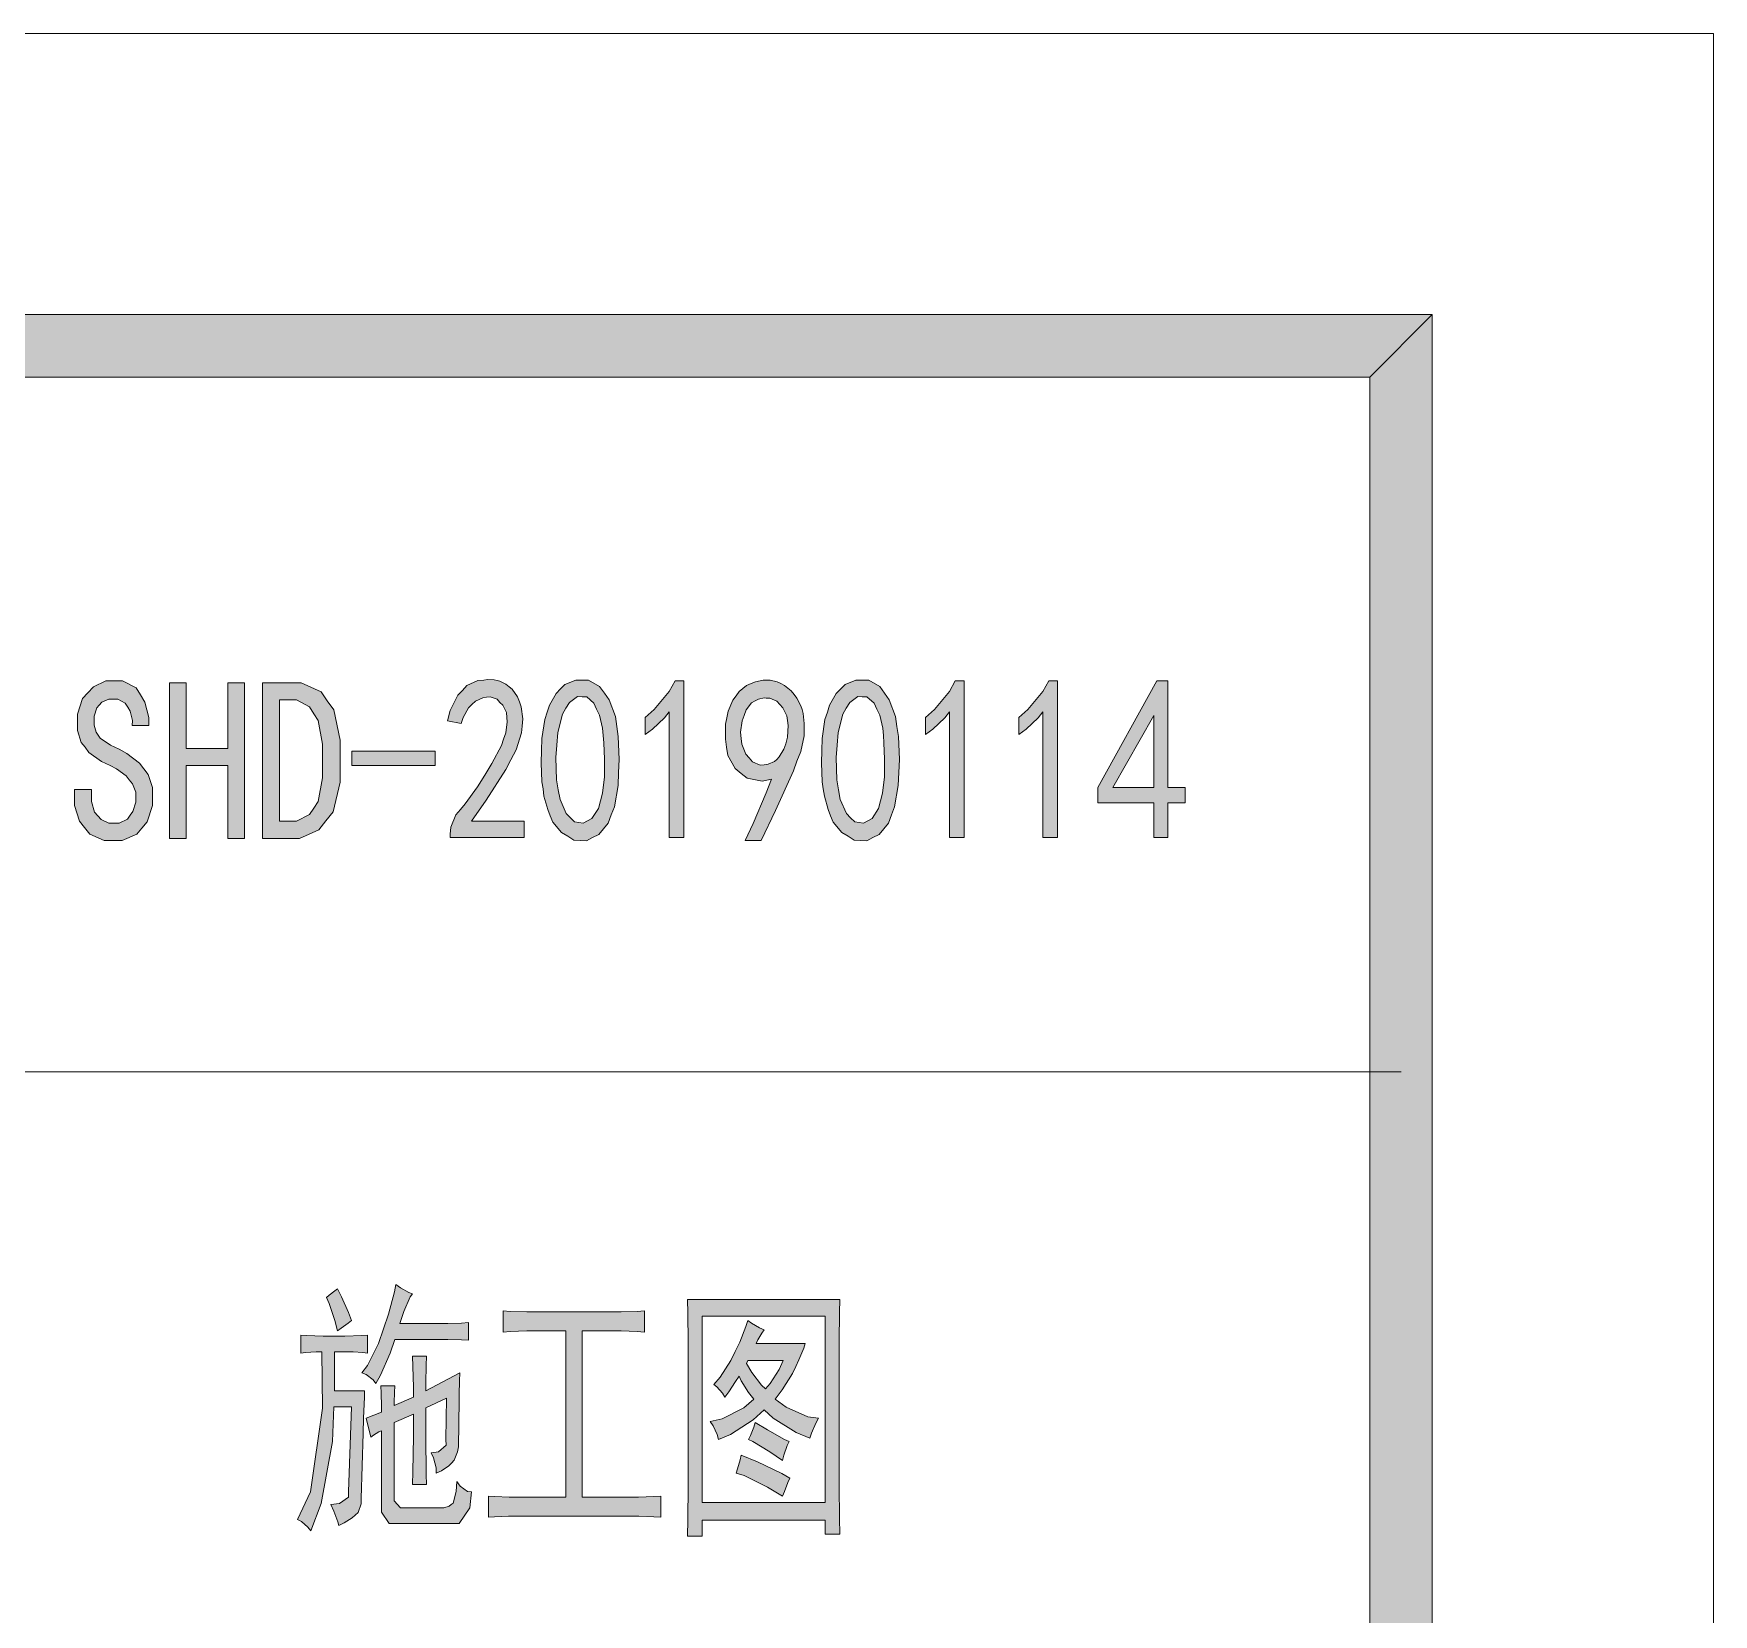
# Model space of a CAD drawing. Header units: millimetres. Extents: x 0 to 207, y 0 to 293.
# Drawn here: x 180.42 to 206.92, y 267.7 to 292.64 of the extents above; entities that cross this region are included whole.
import ezdxf

# ---------------------------------------------------------------- set-up
doc = ezdxf.new("R2010")
doc.units = ezdxf.units.MM

msp = doc.modelspace()

# ---------------------------------------------------------------- hatches: boundary and pattern name
h = msp.add_hatch(color=0)
h.dxf.hatch_style = 2
h.paths.add_polyline_path([(202.483861, 288.208861), (201.499611, 287.224611), (25.124833, 287.224611), (24.140583, 288.208861)])
h = msp.add_hatch(color=0)
h.dxf.hatch_style = 2
h.paths.add_polyline_path([(202.483861, 4.434417), (201.499611, 5.418667), (201.499611, 287.224611), (202.483861, 288.208861)])
h = msp.add_hatch(color=0)
h.dxf.hatch_style = 2
h.paths.add_polyline_path([(182.297917, 280.631194), (182.297917, 280.465389), (182.21325, 280.204333), (182.128583, 280.105556), (182.047444, 280.010306), (181.818139, 279.911528), (181.6735, 279.911528), (181.532389, 279.911528), (181.306611, 280.013833), (181.225472, 280.116139), (181.144333, 280.214917), (181.066722, 280.465389), (181.066722, 280.617083), (181.066722, 280.719389), (181.331306, 280.719389), (181.331306, 280.631194), (181.331306, 280.525361), (181.380694, 280.359556), (181.433611, 280.303111), (181.486528, 280.243139), (181.606472, 280.186694), (181.6735, 280.186694), (181.76875, 280.186694), (181.902806, 280.246667), (181.945139, 280.310167), (181.987472, 280.370139), (182.033333, 280.518306), (182.033333, 280.602972), (182.033333, 280.677056), (181.980417, 280.807583), (181.9275, 280.871083), (181.878111, 280.931056), (181.726417, 281.043944), (181.627639, 281.093333), (181.490056, 281.156833), (181.2925, 281.301472), (181.232528, 281.382611), (181.172556, 281.460222), (181.112583, 281.647194), (181.112583, 281.756556), (181.112583, 281.904722), (181.193722, 282.151667), (181.278389, 282.243389), (181.363056, 282.338639), (181.560611, 282.430361), (181.6735, 282.430361), (181.825194, 282.430361), (182.040389, 282.321), (182.107417, 282.208111), (182.174444, 282.095222), (182.237944, 281.855333), (182.237944, 281.724806), (181.973361, 281.724806), (181.980417, 281.805944), (181.945139, 281.950583), (181.906333, 282.014083), (181.864, 282.077583), (181.751111, 282.144611), (181.6735, 282.144611), (181.606472, 282.144611), (181.497111, 282.095222), (181.454778, 282.049361), (181.415972, 282.0035), (181.377167, 281.8765), (181.377167, 281.798889), (181.377167, 281.731861), (181.408917, 281.6225), (181.440667, 281.576639), (181.472417, 281.52725), (181.634694, 281.417889), (181.76875, 281.350861), (181.892222, 281.287361), (182.089778, 281.132139), (182.160333, 281.043944), (182.227361, 280.952222), (182.297917, 280.747611)])
h = msp.add_hatch(color=0)
h.dxf.hatch_style = 2
h.paths.add_polyline_path([(183.747833, 279.943278), (183.48325, 279.943278), (183.48325, 281.093333), (182.827083, 281.093333), (182.827083, 279.943278), (182.5625, 279.943278), (182.5625, 282.402139), (182.827083, 282.402139), (182.827083, 281.364972), (183.48325, 281.364972), (183.48325, 282.402139), (183.747833, 282.402139)])
h = msp.add_hatch(color=0)
h.paths.add_polyline_path([(185.254194, 281.163889), (185.254194, 280.832278), (185.144833, 280.363083), (185.031944, 280.221972), (184.919056, 280.080861), (184.615667, 279.943278), (184.425167, 279.943278), (184.033583, 279.943278), (184.033583, 282.402139), (184.425167, 282.402139), (184.640361, 282.402139), (184.954333, 282.2575), (185.053111, 282.116389), (185.155417, 281.97175), (185.254194, 281.4955)])
h.paths.add_polyline_path([(184.979028, 281.163889), (184.979028, 281.432), (184.908472, 281.805944), (184.841444, 281.911778), (184.770889, 282.021139), (184.566278, 282.1305), (184.425167, 282.1305), (184.301694, 282.1305), (184.301694, 280.214917), (184.425167, 280.214917), (184.566278, 280.214917), (184.770889, 280.32075), (184.841444, 280.423056), (184.908472, 280.528889), (184.979028, 280.899306)])
h = msp.add_hatch(color=0)
h.dxf.hatch_style = 2
h.paths.add_polyline_path([(186.993389, 280.013833), (187.000444, 280.123194), (187.081583, 280.317222), (187.155667, 280.401889), (187.22975, 280.490083), (187.42025, 280.758194), (187.536667, 280.941639), (187.649556, 281.125083), (187.80125, 281.410833), (187.833, 281.509611), (187.868278, 281.611917), (187.892972, 281.784778), (187.885917, 281.855333), (187.878861, 281.929417), (187.822417, 282.045833), (187.776556, 282.091694), (187.730694, 282.141083), (187.624861, 282.179889), (187.564889, 282.172833), (187.504917, 282.165778), (187.3885, 282.109333), (187.332056, 282.056417), (187.279139, 282.007028), (187.194472, 281.855333), (187.16625, 281.756556), (186.947528, 281.798889), (186.993389, 281.964694), (187.113333, 282.204583), (187.183889, 282.278667), (187.254444, 282.356278), (187.427306, 282.437417), (187.522556, 282.444472), (187.582528, 282.451528), (187.684833, 282.448), (187.730694, 282.437417), (187.776556, 282.426833), (187.871806, 282.377444), (187.921194, 282.338639), (187.970583, 282.299833), (188.051722, 282.179889), (188.083472, 282.09875), (188.111694, 282.021139), (188.136389, 281.830639), (188.129333, 281.71775), (188.11875, 281.608389), (188.030556, 281.340278), (187.949417, 281.185056), (187.868278, 281.033361), (187.557833, 280.546528), (187.328528, 280.214917), (188.157556, 280.214917), (188.157556, 279.957389), (186.993389, 279.957389)])
h = msp.add_hatch(color=0)
h.paths.add_polyline_path([(188.432722, 281.329694), (188.439778, 281.520194), (188.482111, 281.823583), (188.520917, 281.936472), (188.556194, 282.045833), (188.662028, 282.229278), (188.732583, 282.303361), (188.799611, 282.373917), (188.972472, 282.444472), (189.07125, 282.444472), (189.173556, 282.444472), (189.346417, 282.342167), (189.424028, 282.236333), (189.498111, 282.134028), (189.596889, 281.869444), (189.618056, 281.710694), (189.64275, 281.551944), (189.656861, 281.188583), (189.646278, 280.983972), (189.639222, 280.779361), (189.582778, 280.444222), (189.533389, 280.317222), (189.484, 280.186694), (189.335833, 280.006778), (189.237056, 279.957389), (189.141806, 279.904472), (188.94425, 279.915056), (188.849, 279.978556), (188.750222, 280.038528), (188.612639, 280.200806), (188.570306, 280.303111), (188.5315, 280.401889), (188.471528, 280.613556), (188.457417, 280.726444), (188.439778, 280.839333), (188.425667, 281.139194)])
h.paths.add_polyline_path([(188.676139, 281.417889), (188.6585, 281.220333), (188.669083, 280.867556), (188.697306, 280.712333), (188.725528, 280.557111), (188.820778, 280.338389), (188.887806, 280.271361), (188.954833, 280.207861), (189.088889, 280.183167), (189.159444, 280.221972), (189.226472, 280.260778), (189.328778, 280.419528), (189.360528, 280.539472), (189.392278, 280.659417), (189.424028, 280.916944), (189.424028, 281.058056), (189.424028, 281.195639), (189.413444, 281.453167), (189.406389, 281.569583), (189.395806, 281.682472), (189.346417, 281.890611), (189.300556, 281.985861), (189.258222, 282.077583), (189.145333, 282.176361), (189.07125, 282.179889), (189.000694, 282.183417), (188.873694, 282.091694), (188.81725, 281.999972), (188.764333, 281.904722), (188.69025, 281.615444)])
h = msp.add_hatch(color=0)
h.dxf.hatch_style = 2
h.paths.add_polyline_path([(190.447083, 281.943528), (190.373, 281.848278), (190.1825, 281.668361), (190.066083, 281.583694), (190.066083, 281.855333), (190.210722, 281.978806), (190.447083, 282.264556), (190.538806, 282.430361), (190.676389, 282.430361), (190.676389, 279.957389), (190.447083, 279.957389)])
h = msp.add_hatch(color=0)
h.paths.add_polyline_path([(191.646528, 279.911528), (191.77, 280.179639), (191.978139, 280.662944), (192.059278, 280.878139), (191.914639, 280.849917), (191.67475, 280.895778), (191.583028, 280.969861), (191.487778, 281.047472), (191.371361, 281.252083), (191.350194, 281.382611), (191.332556, 281.509611), (191.332556, 281.745972), (191.35725, 281.848278), (191.378417, 281.954111), (191.4525, 282.126972), (191.501889, 282.194), (191.551278, 282.261028), (191.667694, 282.359806), (191.73825, 282.388028), (191.805278, 282.41625), (191.92875, 282.444472), (191.985194, 282.444472), (192.038111, 282.444472), (192.151, 282.41625), (192.207444, 282.388028), (192.267417, 282.359806), (192.369722, 282.271611), (192.415583, 282.215167), (192.461444, 282.158722), (192.524944, 282.038778), (192.542583, 281.978806), (192.560222, 281.915306), (192.577861, 281.760083), (192.577861, 281.661306), (192.577861, 281.566056), (192.521417, 281.315583), (192.461444, 281.163889), (192.405, 281.012194), (192.122778, 280.387778), (191.897, 279.911528)])
h.paths.add_polyline_path([(191.583028, 281.523722), (191.590083, 281.432), (191.653583, 281.276778), (191.7065, 281.216806), (191.762944, 281.153306), (191.879361, 281.100389), (191.942861, 281.107444), (192.006361, 281.1145), (192.108667, 281.156833), (192.143944, 281.192111), (192.18275, 281.230917), (192.253306, 281.350861), (192.288583, 281.439056), (192.313278, 281.544889), (192.323861, 281.728333), (192.313278, 281.805944), (192.302694, 281.880028), (192.239194, 282.007028), (192.193333, 282.056417), (192.143944, 282.109333), (192.034583, 282.158722), (191.978139, 282.158722), (191.942861, 282.165778), (191.854667, 282.144611), (191.80175, 282.116389), (191.745306, 282.084639), (191.660639, 281.97175), (191.628889, 281.883556), (191.597139, 281.798889), (191.572444, 281.618972)])
h = msp.add_hatch(color=0)
h.paths.add_polyline_path([(192.853028, 281.329694), (192.860083, 281.520194), (192.902417, 281.823583), (192.941222, 281.936472), (192.9765, 282.045833), (193.082333, 282.229278), (193.152889, 282.303361), (193.223444, 282.373917), (193.392778, 282.444472), (193.491556, 282.444472), (193.593861, 282.444472), (193.77025, 282.342167), (193.844333, 282.236333), (193.918417, 282.134028), (194.017194, 281.869444), (194.038361, 281.710694), (194.063056, 281.551944), (194.077167, 281.188583), (194.066583, 280.983972), (194.059528, 280.779361), (194.003083, 280.444222), (193.953694, 280.317222), (193.904306, 280.186694), (193.756139, 280.006778), (193.660889, 279.957389), (193.562111, 279.904472), (193.364556, 279.915056), (193.269306, 279.978556), (193.170528, 280.038528), (193.032944, 280.200806), (192.990611, 280.303111), (192.951806, 280.401889), (192.895361, 280.613556), (192.877722, 280.726444), (192.860083, 280.839333), (192.8495, 281.139194)])
h.paths.add_polyline_path([(193.096444, 281.417889), (193.078806, 281.220333), (193.089389, 280.867556), (193.117611, 280.712333), (193.145833, 280.557111), (193.241083, 280.338389), (193.308111, 280.271361), (193.375139, 280.207861), (193.509194, 280.183167), (193.57975, 280.221972), (193.646778, 280.260778), (193.749083, 280.419528), (193.780833, 280.539472), (193.812583, 280.659417), (193.844333, 280.916944), (193.844333, 281.058056), (193.844333, 281.195639), (193.83375, 281.453167), (193.826694, 281.569583), (193.816111, 281.682472), (193.766722, 281.890611), (193.724389, 281.985861), (193.678528, 282.077583), (193.565639, 282.176361), (193.491556, 282.179889), (193.421, 282.183417), (193.294, 282.091694), (193.237556, 281.999972), (193.184639, 281.904722), (193.114083, 281.615444)])
h = msp.add_hatch(color=0)
h.dxf.hatch_style = 2
h.paths.add_polyline_path([(194.867389, 281.943528), (194.793306, 281.848278), (194.602806, 281.668361), (194.489917, 281.583694), (194.489917, 281.855333), (194.631028, 281.978806), (194.867389, 282.264556), (194.959111, 282.430361), (195.100222, 282.430361), (195.100222, 279.957389), (194.867389, 279.957389)])
h = msp.add_hatch(color=0)
h.dxf.hatch_style = 2
h.paths.add_polyline_path([(196.342, 281.943528), (196.267917, 281.848278), (196.077417, 281.668361), (195.961, 281.583694), (195.961, 281.855333), (196.105639, 281.978806), (196.342, 282.264556), (196.433722, 282.430361), (196.571306, 282.430361), (196.571306, 279.957389), (196.342, 279.957389)])
h = msp.add_hatch(color=0)
h.paths.add_polyline_path([(198.091778, 280.504194), (197.206306, 280.504194), (197.206306, 280.747611), (198.137639, 282.430361), (198.3105, 282.430361), (198.3105, 280.747611), (198.585667, 280.747611), (198.585667, 280.504194), (198.3105, 280.504194), (198.3105, 279.957389), (198.091778, 279.957389)])
h.paths.add_polyline_path([(198.091778, 280.747611), (198.091778, 281.883556), (197.446194, 280.747611)])
h = msp.add_hatch(color=0)
h.dxf.hatch_style = 2
h.paths.add_polyline_path([(186.7535, 281.093333), (185.441167, 281.093333), (185.441167, 281.322639), (186.7535, 281.322639)])
h = msp.add_hatch(color=0)
h.dxf.hatch_style = 2
h.paths.add_polyline_path([(185.211861, 272.838333), (185.275361, 272.714861), (185.38825, 272.464389), (185.434111, 272.340917), (185.381194, 272.298583), (185.271833, 272.217444), (185.211861, 272.175111), (185.173056, 272.340917), (185.084861, 272.6055), (185.039, 272.704278), (185.084861, 272.739556), (185.173056, 272.806583)])
h = msp.add_hatch(color=0)
h.dxf.hatch_style = 2
h.paths.add_polyline_path([(186.397194, 272.757194), (186.361917, 272.714861), (186.263139, 272.482028), (186.199639, 272.291528), (186.852278, 272.291528), (186.954583, 272.291528), (187.169778, 272.298583), (187.282667, 272.309167), (187.282667, 272.026944), (187.169778, 272.034), (186.954583, 272.041056), (186.852278, 272.041056), (186.1185, 272.041056), (186.044417, 271.825861), (185.892722, 271.476611), (185.818639, 271.346083), (185.776306, 271.402528), (185.666944, 271.487194), (185.596389, 271.511889), (185.688111, 271.628306), (185.860972, 271.974028), (185.938583, 272.206861), (186.016194, 272.439694), (186.114972, 272.788944), (186.132611, 272.905361), (186.206694, 272.855972), (186.34075, 272.781889)])
h = msp.add_hatch(color=0)
h.paths.add_polyline_path([(193.138778, 272.672528), (193.13525, 272.464389), (193.128194, 272.009306), (193.128194, 271.758833), (193.128194, 269.984361), (193.128194, 269.726833), (193.13525, 269.218833), (193.138778, 268.968361), (192.905944, 268.968361), (192.905944, 269.187083), (190.965667, 269.187083), (190.965667, 268.936611), (190.732833, 268.936611), (190.739889, 269.194139), (190.746944, 269.726833), (190.746944, 269.998472), (190.746944, 271.758833), (190.746944, 271.998722), (190.739889, 272.457333), (190.732833, 272.672528)])
h.paths.add_polyline_path([(192.905944, 269.469306), (192.905944, 272.407944), (190.965667, 272.407944), (190.965667, 269.469306)])
h = msp.add_hatch(color=0)
h.dxf.hatch_style = 2
h.paths.add_polyline_path([(189.5475, 272.474972), (189.688611, 272.474972), (189.942611, 272.482028), (190.059028, 272.489083), (190.059028, 272.157472), (189.942611, 272.168056), (189.688611, 272.175111), (189.5475, 272.175111), (189.07125, 272.175111), (189.07125, 269.550444), (189.826194, 269.550444), (189.96025, 269.550444), (190.203667, 269.561028), (190.316556, 269.568083), (190.316556, 269.236472), (190.203667, 269.243528), (189.967306, 269.250583), (189.840306, 269.250583), (188.037611, 269.250583), (187.910611, 269.250583), (187.688361, 269.243528), (187.596639, 269.236472), (187.596639, 269.568083), (187.695417, 269.561028), (187.921194, 269.550444), (188.048194, 269.550444), (188.81725, 269.550444), (188.81725, 272.175111), (188.351583, 272.175111), (188.199889, 272.175111), (187.938833, 272.168056), (187.829472, 272.157472), (187.829472, 272.489083), (187.938833, 272.482028), (188.199889, 272.474972), (188.351583, 272.474972)])
h = msp.add_hatch(color=0)
h.paths.add_polyline_path([(191.942861, 272.19275), (191.907583, 272.139833), (191.844083, 272.034), (191.815861, 271.974028), (192.591972, 271.974028), (192.570806, 271.899944), (192.493194, 271.7165), (192.443806, 271.610667), (192.390889, 271.501306), (192.228611, 271.243778), (192.115722, 271.095611), (192.292111, 270.972139), (192.634306, 270.820444), (192.803639, 270.79575), (192.761306, 270.721667), (192.69075, 270.562917), (192.662528, 270.481778), (192.447333, 270.5735), (192.0875, 270.79575), (191.942861, 270.929806), (191.773528, 270.771056), (191.413694, 270.538222), (191.223194, 270.464139), (191.205556, 270.538222), (191.142056, 270.679333), (191.092667, 270.746361), (191.279639, 270.788694), (191.621833, 270.961556), (191.780583, 271.095611), (191.699444, 271.204972), (191.583028, 271.384889), (191.54775, 271.458972), (191.494833, 271.377833), (191.385472, 271.212028), (191.3255, 271.127361), (191.286694, 271.194389), (191.1985, 271.293167), (191.152639, 271.328444), (191.251417, 271.444861), (191.42075, 271.705917), (191.487778, 271.850556), (191.558333, 271.995194), (191.657111, 272.242139), (191.685333, 272.340917), (191.745306, 272.298583), (191.872306, 272.2245)])
h.paths.add_polyline_path([(191.664167, 271.660056), (191.752361, 271.518944), (191.900528, 271.317861), (191.964028, 271.261417), (192.041639, 271.346083), (192.179222, 271.568333), (192.24625, 271.709444), (191.685333, 271.709444)])
h = msp.add_hatch(color=0)
h.dxf.hatch_style = 2
h.paths.add_polyline_path([(185.688111, 271.825861), (185.614028, 271.832917), (185.462333, 271.8435), (185.38825, 271.8435), (185.166, 271.8435), (185.166, 271.229667), (185.64225, 271.229667), (185.638722, 271.127361), (185.624611, 270.79575), (185.621083, 270.562917), (185.585806, 269.532806), (185.585806, 269.444611), (185.539944, 269.310556), (185.490556, 269.268222), (185.444694, 269.225889), (185.317694, 269.14475), (185.236556, 269.102417), (185.218917, 269.162389), (185.155417, 269.328194), (185.109556, 269.434028), (185.247139, 269.451667), (185.38825, 269.550444), (185.38825, 269.635111), (185.434111, 270.979194), (185.155417, 270.979194), (185.137778, 270.432389), (184.957861, 269.451667), (184.795583, 269.021278), (184.746194, 269.077722), (184.643889, 269.169444), (184.583917, 269.201194), (184.788528, 269.635111), (184.979028, 270.9545), (184.968444, 271.8435), (184.876722, 271.8435), (184.707389, 271.832917), (184.633306, 271.825861), (184.633306, 272.108083), (184.725028, 272.101028), (184.986083, 272.090444), (185.155417, 272.090444), (185.328278, 272.090444), (185.596389, 272.101028), (185.688111, 272.108083)])
h = msp.add_hatch(color=0)
h.dxf.hatch_style = 2
h.paths.add_polyline_path([(185.910361, 270.894528), (185.910361, 270.98625), (185.903306, 271.194389), (185.899778, 271.310806), (186.1185, 271.310806), (186.114972, 271.204972), (186.107917, 271.046222), (186.107917, 270.996833), (186.411306, 271.127361), (186.411306, 271.286111), (186.40425, 271.610667), (186.397194, 271.776472), (186.619444, 271.776472), (186.612389, 271.628306), (186.608861, 271.353139), (186.608861, 271.229667), (187.141556, 271.511889), (187.138028, 271.384889), (187.130972, 271.169694), (187.130972, 271.077972), (187.120389, 270.347722), (187.106278, 270.266583), (187.053361, 270.136056), (187.014556, 270.090194), (186.972222, 270.044333), (186.852278, 269.966722), (186.771139, 269.931444), (186.771139, 270.016111), (186.728806, 270.174861), (186.69, 270.248944), (186.809944, 270.266583), (186.926361, 270.372417), (186.922833, 270.464139), (186.933417, 271.11325), (186.608861, 270.961556), (186.608861, 270.513528), (186.612389, 269.90675), (186.619444, 269.751528), (186.397194, 269.751528), (186.40425, 269.949083), (186.411306, 270.506472), (186.411306, 270.862778), (186.107917, 270.728722), (186.107917, 269.599833), (186.107917, 269.494), (186.206694, 269.384639), (186.305472, 269.384639), (186.841694, 269.384639), (186.891083, 269.384639), (186.97575, 269.409333), (187.0075, 269.434028), (187.03925, 269.458722), (187.085111, 269.642167), (187.095694, 269.800917), (187.148611, 269.726833), (187.265028, 269.642167), (187.328528, 269.635111), (187.300306, 269.384639), (187.130972, 269.137694), (186.989861, 269.137694), (186.143194, 269.137694), (186.026778, 269.137694), (185.910361, 269.317611), (185.910361, 269.501056), (185.910361, 270.598194), (185.868028, 270.580556), (185.783361, 270.531167), (185.7375, 270.495889), (185.666944, 270.79575)])
h = msp.add_hatch(color=0)
h.dxf.hatch_style = 2
h.paths.add_polyline_path([(191.80175, 270.728722), (191.999306, 270.612306), (192.267417, 270.464139), (192.337972, 270.432389), (192.30975, 270.365361), (192.256833, 270.213667), (192.232139, 270.132528), (192.034583, 270.266583), (191.766472, 270.432389), (191.699444, 270.464139), (191.727667, 270.524111), (191.780583, 270.654639)])
h = msp.add_hatch(color=0)
h.dxf.hatch_style = 2
h.paths.add_polyline_path([(191.583028, 270.213667), (191.837028, 270.107833), (192.221556, 269.924389), (192.348556, 269.850306), (192.320333, 269.783278), (192.263889, 269.642167), (192.232139, 269.568083), (191.995778, 269.709194), (191.628889, 269.892639), (191.501889, 269.931444), (191.523056, 269.998472), (191.565389, 270.139583)])

# ---------------------------------------------------------------- linework, layer by layer
at = {"color": 0, "lineweight": 0}
for points in [[(0, 0), (206.918278, 0), (206.918278, 292.643278), (0, 292.643278)], [(202.483861, 288.208861), (201.499611, 287.224611), (25.124833, 287.224611), (24.140583, 288.208861)], [(202.483861, 4.434417), (201.499611, 5.418667), (201.499611, 287.224611), (202.483861, 288.208861)], [(182.297917, 280.631194), (182.297917, 280.465389), (182.21325, 280.204333), (182.128583, 280.105556), (182.047444, 280.010306), (181.818139, 279.911528), (181.6735, 279.911528), (181.532389, 279.911528), (181.306611, 280.013833), (181.225472, 280.116139), (181.144333, 280.214917), (181.066722, 280.465389), (181.066722, 280.617083), (181.066722, 280.719389), (181.331306, 280.719389), (181.331306, 280.631194), (181.331306, 280.525361), (181.380694, 280.359556), (181.433611, 280.303111), (181.486528, 280.243139), (181.606472, 280.186694), (181.6735, 280.186694), (181.76875, 280.186694), (181.902806, 280.246667), (181.945139, 280.310167), (181.987472, 280.370139), (182.033333, 280.518306), (182.033333, 280.602972), (182.033333, 280.677056), (181.980417, 280.807583), (181.9275, 280.871083), (181.878111, 280.931056), (181.726417, 281.043944), (181.627639, 281.093333), (181.490056, 281.156833), (181.2925, 281.301472), (181.232528, 281.382611), (181.172556, 281.460222), (181.112583, 281.647194), (181.112583, 281.756556), (181.112583, 281.904722), (181.193722, 282.151667), (181.278389, 282.243389), (181.363056, 282.338639), (181.560611, 282.430361), (181.6735, 282.430361), (181.825194, 282.430361), (182.040389, 282.321), (182.107417, 282.208111), (182.174444, 282.095222), (182.237944, 281.855333), (182.237944, 281.724806), (181.973361, 281.724806), (181.980417, 281.805944), (181.945139, 281.950583), (181.906333, 282.014083), (181.864, 282.077583), (181.751111, 282.144611), (181.6735, 282.144611), (181.606472, 282.144611), (181.497111, 282.095222), (181.454778, 282.049361), (181.415972, 282.0035), (181.377167, 281.8765), (181.377167, 281.798889), (181.377167, 281.731861), (181.408917, 281.6225), (181.440667, 281.576639), (181.472417, 281.52725), (181.634694, 281.417889), (181.76875, 281.350861), (181.892222, 281.287361), (182.089778, 281.132139), (182.160333, 281.043944), (182.227361, 280.952222), (182.297917, 280.747611)], [(183.747833, 279.943278), (183.48325, 279.943278), (183.48325, 281.093333), (182.827083, 281.093333), (182.827083, 279.943278), (182.5625, 279.943278), (182.5625, 282.402139), (182.827083, 282.402139), (182.827083, 281.364972), (183.48325, 281.364972), (183.48325, 282.402139), (183.747833, 282.402139)], [(185.254194, 281.163889), (185.254194, 280.832278), (185.144833, 280.363083), (185.031944, 280.221972), (184.919056, 280.080861), (184.615667, 279.943278), (184.425167, 279.943278), (184.033583, 279.943278), (184.033583, 282.402139), (184.425167, 282.402139), (184.640361, 282.402139), (184.954333, 282.2575), (185.053111, 282.116389), (185.155417, 281.97175), (185.254194, 281.4955)], [(186.993389, 280.013833), (187.000444, 280.123194), (187.081583, 280.317222), (187.155667, 280.401889), (187.22975, 280.490083), (187.42025, 280.758194), (187.536667, 280.941639), (187.649556, 281.125083), (187.80125, 281.410833), (187.833, 281.509611), (187.868278, 281.611917), (187.892972, 281.784778), (187.885917, 281.855333), (187.878861, 281.929417), (187.822417, 282.045833), (187.776556, 282.091694), (187.730694, 282.141083), (187.624861, 282.179889), (187.564889, 282.172833), (187.504917, 282.165778), (187.3885, 282.109333), (187.332056, 282.056417), (187.279139, 282.007028), (187.194472, 281.855333), (187.16625, 281.756556), (186.947528, 281.798889), (186.993389, 281.964694), (187.113333, 282.204583), (187.183889, 282.278667), (187.254444, 282.356278), (187.427306, 282.437417), (187.522556, 282.444472), (187.582528, 282.451528), (187.684833, 282.448), (187.730694, 282.437417), (187.776556, 282.426833), (187.871806, 282.377444), (187.921194, 282.338639), (187.970583, 282.299833), (188.051722, 282.179889), (188.083472, 282.09875), (188.111694, 282.021139), (188.136389, 281.830639), (188.129333, 281.71775), (188.11875, 281.608389), (188.030556, 281.340278), (187.949417, 281.185056), (187.868278, 281.033361), (187.557833, 280.546528), (187.328528, 280.214917), (188.157556, 280.214917), (188.157556, 279.957389), (186.993389, 279.957389)], [(188.432722, 281.329694), (188.439778, 281.520194), (188.482111, 281.823583), (188.520917, 281.936472), (188.556194, 282.045833), (188.662028, 282.229278), (188.732583, 282.303361), (188.799611, 282.373917), (188.972472, 282.444472), (189.07125, 282.444472), (189.173556, 282.444472), (189.346417, 282.342167), (189.424028, 282.236333), (189.498111, 282.134028), (189.596889, 281.869444), (189.618056, 281.710694), (189.64275, 281.551944), (189.656861, 281.188583), (189.646278, 280.983972), (189.639222, 280.779361), (189.582778, 280.444222), (189.533389, 280.317222), (189.484, 280.186694), (189.335833, 280.006778), (189.237056, 279.957389), (189.141806, 279.904472), (188.94425, 279.915056), (188.849, 279.978556), (188.750222, 280.038528), (188.612639, 280.200806), (188.570306, 280.303111), (188.5315, 280.401889), (188.471528, 280.613556), (188.457417, 280.726444), (188.439778, 280.839333), (188.425667, 281.139194)], [(190.447083, 281.943528), (190.373, 281.848278), (190.1825, 281.668361), (190.066083, 281.583694), (190.066083, 281.855333), (190.210722, 281.978806), (190.447083, 282.264556), (190.538806, 282.430361), (190.676389, 282.430361), (190.676389, 279.957389), (190.447083, 279.957389)], [(191.646528, 279.911528), (191.77, 280.179639), (191.978139, 280.662944), (192.059278, 280.878139), (191.914639, 280.849917), (191.67475, 280.895778), (191.583028, 280.969861), (191.487778, 281.047472), (191.371361, 281.252083), (191.350194, 281.382611), (191.332556, 281.509611), (191.332556, 281.745972), (191.35725, 281.848278), (191.378417, 281.954111), (191.4525, 282.126972), (191.501889, 282.194), (191.551278, 282.261028), (191.667694, 282.359806), (191.73825, 282.388028), (191.805278, 282.41625), (191.92875, 282.444472), (191.985194, 282.444472), (192.038111, 282.444472), (192.151, 282.41625), (192.207444, 282.388028), (192.267417, 282.359806), (192.369722, 282.271611), (192.415583, 282.215167), (192.461444, 282.158722), (192.524944, 282.038778), (192.542583, 281.978806), (192.560222, 281.915306), (192.577861, 281.760083), (192.577861, 281.661306), (192.577861, 281.566056), (192.521417, 281.315583), (192.461444, 281.163889), (192.405, 281.012194), (192.122778, 280.387778), (191.897, 279.911528)], [(192.853028, 281.329694), (192.860083, 281.520194), (192.902417, 281.823583), (192.941222, 281.936472), (192.9765, 282.045833), (193.082333, 282.229278), (193.152889, 282.303361), (193.223444, 282.373917), (193.392778, 282.444472), (193.491556, 282.444472), (193.593861, 282.444472), (193.77025, 282.342167), (193.844333, 282.236333), (193.918417, 282.134028), (194.017194, 281.869444), (194.038361, 281.710694), (194.063056, 281.551944), (194.077167, 281.188583), (194.066583, 280.983972), (194.059528, 280.779361), (194.003083, 280.444222), (193.953694, 280.317222), (193.904306, 280.186694), (193.756139, 280.006778), (193.660889, 279.957389), (193.562111, 279.904472), (193.364556, 279.915056), (193.269306, 279.978556), (193.170528, 280.038528), (193.032944, 280.200806), (192.990611, 280.303111), (192.951806, 280.401889), (192.895361, 280.613556), (192.877722, 280.726444), (192.860083, 280.839333), (192.8495, 281.139194)], [(194.867389, 281.943528), (194.793306, 281.848278), (194.602806, 281.668361), (194.489917, 281.583694), (194.489917, 281.855333), (194.631028, 281.978806), (194.867389, 282.264556), (194.959111, 282.430361), (195.100222, 282.430361), (195.100222, 279.957389), (194.867389, 279.957389)], [(196.342, 281.943528), (196.267917, 281.848278), (196.077417, 281.668361), (195.961, 281.583694), (195.961, 281.855333), (196.105639, 281.978806), (196.342, 282.264556), (196.433722, 282.430361), (196.571306, 282.430361), (196.571306, 279.957389), (196.342, 279.957389)], [(198.091778, 280.504194), (197.206306, 280.504194), (197.206306, 280.747611), (198.137639, 282.430361), (198.3105, 282.430361), (198.3105, 280.747611), (198.585667, 280.747611), (198.585667, 280.504194), (198.3105, 280.504194), (198.3105, 279.957389), (198.091778, 279.957389)], [(184.979028, 281.163889), (184.979028, 281.432), (184.908472, 281.805944), (184.841444, 281.911778), (184.770889, 282.021139), (184.566278, 282.1305), (184.425167, 282.1305), (184.301694, 282.1305), (184.301694, 280.214917), (184.425167, 280.214917), (184.566278, 280.214917), (184.770889, 280.32075), (184.841444, 280.423056), (184.908472, 280.528889), (184.979028, 280.899306)], [(188.676139, 281.417889), (188.6585, 281.220333), (188.669083, 280.867556), (188.697306, 280.712333), (188.725528, 280.557111), (188.820778, 280.338389), (188.887806, 280.271361), (188.954833, 280.207861), (189.088889, 280.183167), (189.159444, 280.221972), (189.226472, 280.260778), (189.328778, 280.419528), (189.360528, 280.539472), (189.392278, 280.659417), (189.424028, 280.916944), (189.424028, 281.058056), (189.424028, 281.195639), (189.413444, 281.453167), (189.406389, 281.569583), (189.395806, 281.682472), (189.346417, 281.890611), (189.300556, 281.985861), (189.258222, 282.077583), (189.145333, 282.176361), (189.07125, 282.179889), (189.000694, 282.183417), (188.873694, 282.091694), (188.81725, 281.999972), (188.764333, 281.904722), (188.69025, 281.615444)], [(191.583028, 281.523722), (191.590083, 281.432), (191.653583, 281.276778), (191.7065, 281.216806), (191.762944, 281.153306), (191.879361, 281.100389), (191.942861, 281.107444), (192.006361, 281.1145), (192.108667, 281.156833), (192.143944, 281.192111), (192.18275, 281.230917), (192.253306, 281.350861), (192.288583, 281.439056), (192.313278, 281.544889), (192.323861, 281.728333), (192.313278, 281.805944), (192.302694, 281.880028), (192.239194, 282.007028), (192.193333, 282.056417), (192.143944, 282.109333), (192.034583, 282.158722), (191.978139, 282.158722), (191.942861, 282.165778), (191.854667, 282.144611), (191.80175, 282.116389), (191.745306, 282.084639), (191.660639, 281.97175), (191.628889, 281.883556), (191.597139, 281.798889), (191.572444, 281.618972)], [(193.096444, 281.417889), (193.078806, 281.220333), (193.089389, 280.867556), (193.117611, 280.712333), (193.145833, 280.557111), (193.241083, 280.338389), (193.308111, 280.271361), (193.375139, 280.207861), (193.509194, 280.183167), (193.57975, 280.221972), (193.646778, 280.260778), (193.749083, 280.419528), (193.780833, 280.539472), (193.812583, 280.659417), (193.844333, 280.916944), (193.844333, 281.058056), (193.844333, 281.195639), (193.83375, 281.453167), (193.826694, 281.569583), (193.816111, 281.682472), (193.766722, 281.890611), (193.724389, 281.985861), (193.678528, 282.077583), (193.565639, 282.176361), (193.491556, 282.179889), (193.421, 282.183417), (193.294, 282.091694), (193.237556, 281.999972), (193.184639, 281.904722), (193.114083, 281.615444)], [(198.091778, 280.747611), (198.091778, 281.883556), (197.446194, 280.747611)], [(186.7535, 281.093333), (185.441167, 281.093333), (185.441167, 281.322639), (186.7535, 281.322639)], [(185.211861, 272.838333), (185.275361, 272.714861), (185.38825, 272.464389), (185.434111, 272.340917), (185.381194, 272.298583), (185.271833, 272.217444), (185.211861, 272.175111), (185.173056, 272.340917), (185.084861, 272.6055), (185.039, 272.704278), (185.084861, 272.739556), (185.173056, 272.806583)], [(186.397194, 272.757194), (186.361917, 272.714861), (186.263139, 272.482028), (186.199639, 272.291528), (186.852278, 272.291528), (186.954583, 272.291528), (187.169778, 272.298583), (187.282667, 272.309167), (187.282667, 272.026944), (187.169778, 272.034), (186.954583, 272.041056), (186.852278, 272.041056), (186.1185, 272.041056), (186.044417, 271.825861), (185.892722, 271.476611), (185.818639, 271.346083), (185.776306, 271.402528), (185.666944, 271.487194), (185.596389, 271.511889), (185.688111, 271.628306), (185.860972, 271.974028), (185.938583, 272.206861), (186.016194, 272.439694), (186.114972, 272.788944), (186.132611, 272.905361), (186.206694, 272.855972), (186.34075, 272.781889)], [(193.138778, 272.672528), (193.13525, 272.464389), (193.128194, 272.009306), (193.128194, 271.758833), (193.128194, 269.984361), (193.128194, 269.726833), (193.13525, 269.218833), (193.138778, 268.968361), (192.905944, 268.968361), (192.905944, 269.187083), (190.965667, 269.187083), (190.965667, 268.936611), (190.732833, 268.936611), (190.739889, 269.194139), (190.746944, 269.726833), (190.746944, 269.998472), (190.746944, 271.758833), (190.746944, 271.998722), (190.739889, 272.457333), (190.732833, 272.672528)], [(189.5475, 272.474972), (189.688611, 272.474972), (189.942611, 272.482028), (190.059028, 272.489083), (190.059028, 272.157472), (189.942611, 272.168056), (189.688611, 272.175111), (189.5475, 272.175111), (189.07125, 272.175111), (189.07125, 269.550444), (189.826194, 269.550444), (189.96025, 269.550444), (190.203667, 269.561028), (190.316556, 269.568083), (190.316556, 269.236472), (190.203667, 269.243528), (189.967306, 269.250583), (189.840306, 269.250583), (188.037611, 269.250583), (187.910611, 269.250583), (187.688361, 269.243528), (187.596639, 269.236472), (187.596639, 269.568083), (187.695417, 269.561028), (187.921194, 269.550444), (188.048194, 269.550444), (188.81725, 269.550444), (188.81725, 272.175111), (188.351583, 272.175111), (188.199889, 272.175111), (187.938833, 272.168056), (187.829472, 272.157472), (187.829472, 272.489083), (187.938833, 272.482028), (188.199889, 272.474972), (188.351583, 272.474972)], [(192.905944, 269.469306), (192.905944, 272.407944), (190.965667, 272.407944), (190.965667, 269.469306)], [(191.942861, 272.19275), (191.907583, 272.139833), (191.844083, 272.034), (191.815861, 271.974028), (192.591972, 271.974028), (192.570806, 271.899944), (192.493194, 271.7165), (192.443806, 271.610667), (192.390889, 271.501306), (192.228611, 271.243778), (192.115722, 271.095611), (192.292111, 270.972139), (192.634306, 270.820444), (192.803639, 270.79575), (192.761306, 270.721667), (192.69075, 270.562917), (192.662528, 270.481778), (192.447333, 270.5735), (192.0875, 270.79575), (191.942861, 270.929806), (191.773528, 270.771056), (191.413694, 270.538222), (191.223194, 270.464139), (191.205556, 270.538222), (191.142056, 270.679333), (191.092667, 270.746361), (191.279639, 270.788694), (191.621833, 270.961556), (191.780583, 271.095611), (191.699444, 271.204972), (191.583028, 271.384889), (191.54775, 271.458972), (191.494833, 271.377833), (191.385472, 271.212028), (191.3255, 271.127361), (191.286694, 271.194389), (191.1985, 271.293167), (191.152639, 271.328444), (191.251417, 271.444861), (191.42075, 271.705917), (191.487778, 271.850556), (191.558333, 271.995194), (191.657111, 272.242139), (191.685333, 272.340917), (191.745306, 272.298583), (191.872306, 272.2245)], [(185.688111, 271.825861), (185.614028, 271.832917), (185.462333, 271.8435), (185.38825, 271.8435), (185.166, 271.8435), (185.166, 271.229667), (185.64225, 271.229667), (185.638722, 271.127361), (185.624611, 270.79575), (185.621083, 270.562917), (185.585806, 269.532806), (185.585806, 269.444611), (185.539944, 269.310556), (185.490556, 269.268222), (185.444694, 269.225889), (185.317694, 269.14475), (185.236556, 269.102417), (185.218917, 269.162389), (185.155417, 269.328194), (185.109556, 269.434028), (185.247139, 269.451667), (185.38825, 269.550444), (185.38825, 269.635111), (185.434111, 270.979194), (185.155417, 270.979194), (185.137778, 270.432389), (184.957861, 269.451667), (184.795583, 269.021278), (184.746194, 269.077722), (184.643889, 269.169444), (184.583917, 269.201194), (184.788528, 269.635111), (184.979028, 270.9545), (184.968444, 271.8435), (184.876722, 271.8435), (184.707389, 271.832917), (184.633306, 271.825861), (184.633306, 272.108083), (184.725028, 272.101028), (184.986083, 272.090444), (185.155417, 272.090444), (185.328278, 272.090444), (185.596389, 272.101028), (185.688111, 272.108083)], [(185.910361, 270.894528), (185.910361, 270.98625), (185.903306, 271.194389), (185.899778, 271.310806), (186.1185, 271.310806), (186.114972, 271.204972), (186.107917, 271.046222), (186.107917, 270.996833), (186.411306, 271.127361), (186.411306, 271.286111), (186.40425, 271.610667), (186.397194, 271.776472), (186.619444, 271.776472), (186.612389, 271.628306), (186.608861, 271.353139), (186.608861, 271.229667), (187.141556, 271.511889), (187.138028, 271.384889), (187.130972, 271.169694), (187.130972, 271.077972), (187.120389, 270.347722), (187.106278, 270.266583), (187.053361, 270.136056), (187.014556, 270.090194), (186.972222, 270.044333), (186.852278, 269.966722), (186.771139, 269.931444), (186.771139, 270.016111), (186.728806, 270.174861), (186.69, 270.248944), (186.809944, 270.266583), (186.926361, 270.372417), (186.922833, 270.464139), (186.933417, 271.11325), (186.608861, 270.961556), (186.608861, 270.513528), (186.612389, 269.90675), (186.619444, 269.751528), (186.397194, 269.751528), (186.40425, 269.949083), (186.411306, 270.506472), (186.411306, 270.862778), (186.107917, 270.728722), (186.107917, 269.599833), (186.107917, 269.494), (186.206694, 269.384639), (186.305472, 269.384639), (186.841694, 269.384639), (186.891083, 269.384639), (186.97575, 269.409333), (187.0075, 269.434028), (187.03925, 269.458722), (187.085111, 269.642167), (187.095694, 269.800917), (187.148611, 269.726833), (187.265028, 269.642167), (187.328528, 269.635111), (187.300306, 269.384639), (187.130972, 269.137694), (186.989861, 269.137694), (186.143194, 269.137694), (186.026778, 269.137694), (185.910361, 269.317611), (185.910361, 269.501056), (185.910361, 270.598194), (185.868028, 270.580556), (185.783361, 270.531167), (185.7375, 270.495889), (185.666944, 270.79575)], [(191.664167, 271.660056), (191.752361, 271.518944), (191.900528, 271.317861), (191.964028, 271.261417), (192.041639, 271.346083), (192.179222, 271.568333), (192.24625, 271.709444), (191.685333, 271.709444)], [(191.80175, 270.728722), (191.999306, 270.612306), (192.267417, 270.464139), (192.337972, 270.432389), (192.30975, 270.365361), (192.256833, 270.213667), (192.232139, 270.132528), (192.034583, 270.266583), (191.766472, 270.432389), (191.699444, 270.464139), (191.727667, 270.524111), (191.780583, 270.654639)], [(191.583028, 270.213667), (191.837028, 270.107833), (192.221556, 269.924389), (192.348556, 269.850306), (192.320333, 269.783278), (192.263889, 269.642167), (192.232139, 269.568083), (191.995778, 269.709194), (191.628889, 269.892639), (191.501889, 269.931444), (191.523056, 269.998472), (191.565389, 270.139583)]]:
    msp.add_lwpolyline(points, close=True, dxfattribs=at)
msp.add_lwpolyline([(154.696583, 276.260278), (201.9935, 276.260278)], dxfattribs=at)

doc.saveas('drawing.dxf')
